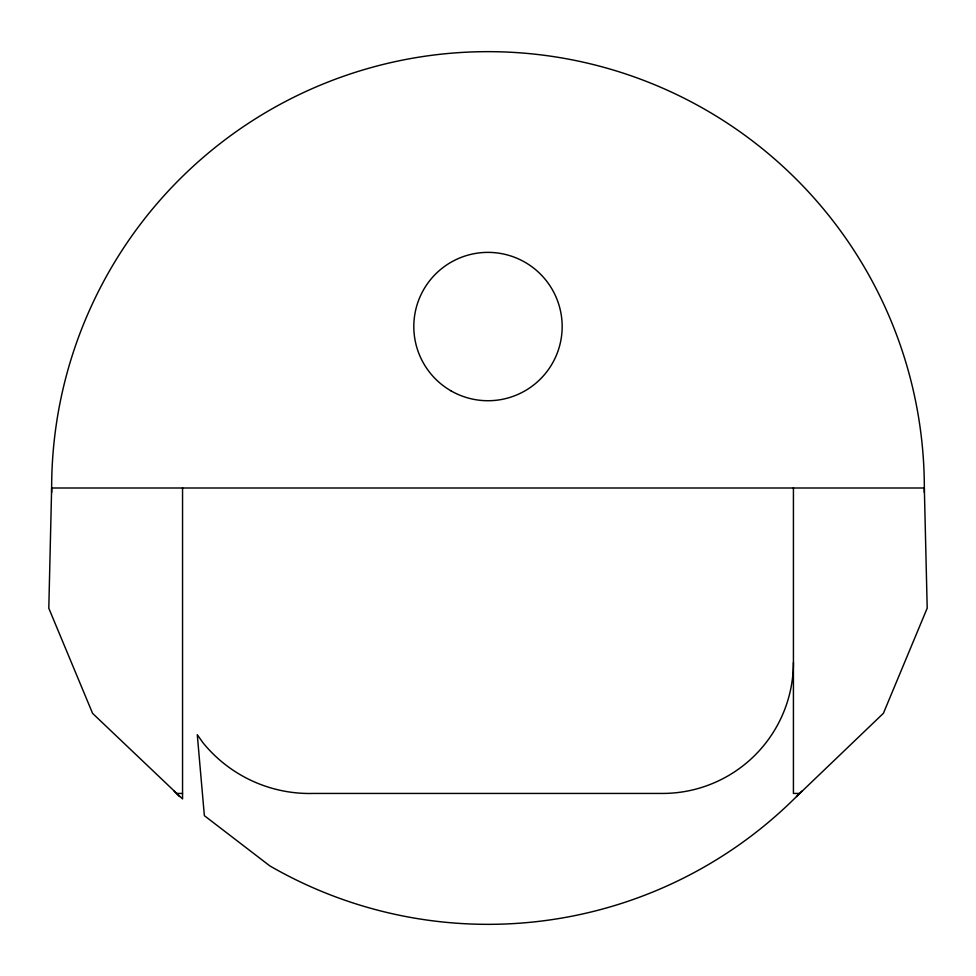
<?xml version="1.0" encoding="UTF-8"?>
<svg xmlns="http://www.w3.org/2000/svg" width="976" height="976" viewBox="0 0 976 976"><rect width="100%" height="100%" fill="white"/><g stroke="black" fill="none" stroke-linecap="round" stroke-linejoin="round"><path stroke-width="1.46" d="M796.526 796.538L883.402 713.31L927.2 608.158L924.333 488L51.643 488L48.8 608.231L92.598 713.383L182.549 798.917L182.549 487.695M177.059 793.439L182.549 793.439M798.905 793.439L793.427 793.439L793.427 487.695M51.667 492.526A436.345 436.345 0 0 1 487.988 51.655A436.345 436.345 0 0 1 924.309 492.526M801.821 791.158A436.345 436.345 0 0 1 269.815 865.883L204.362 815.668L197.274 734.708L202.996 742.773A137.372 137.372 0 0 0 313.442 793.439L662.521 793.439A130.906 130.906 0 0 0 793.427 662.533M179.438 796.538A436.345 436.345 0 0 1 174.155 791.158M450.9 390.79A74.176 74.176 0 0 0 562.164 326.557A74.176 74.176 0 0 0 450.9 262.312A74.176 74.176 0 0 0 450.9 390.79"/></g></svg>
